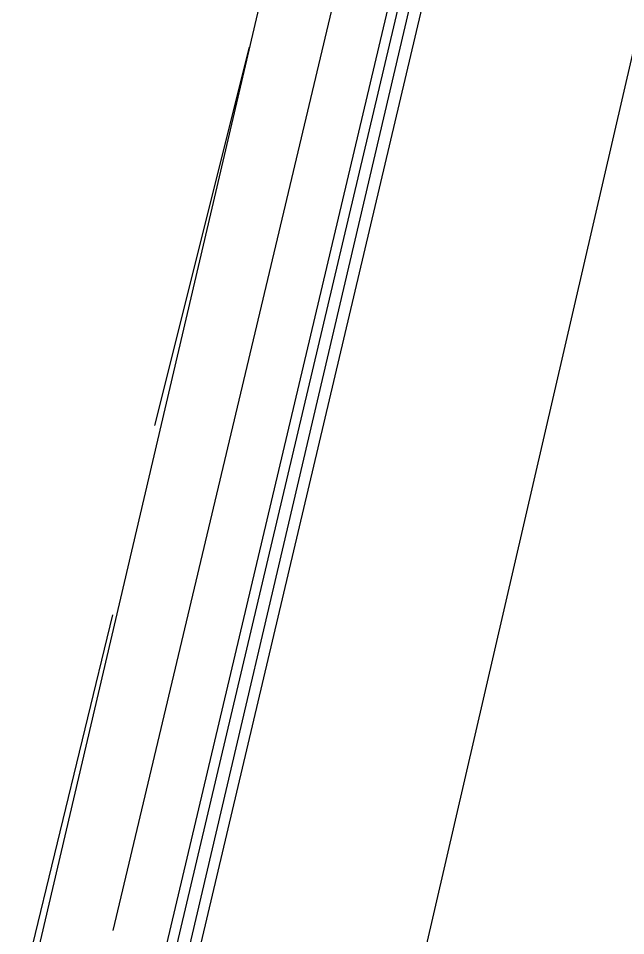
# Model space of a CAD drawing. Header units: feet. Extents: x -84 to 198, y -22 to 181.
# Drawn here: x 113.867 to 114.637, y 61.104 to 62.268 of the extents above; entities that cross this region are included whole.
import ezdxf

# ---------------------------------------------------------------- set-up
doc = ezdxf.new("R2010")
doc.units = ezdxf.units.FT
doc.layers.add('A-LINEA', color=7, linetype='CONTINUOUS')

msp = doc.modelspace()

# ---------------------------------------------------------------- linework, layer by layer
at = {"layer": 'A-LINEA'}
for p, q in [((113.8667, 60.9778), (115.4933, 67.9244)), ((113.8667, 60.9778), (115.4933, 67.9244)), ((114.3733, 62.7378), (113.9867, 61.1111)), ((114.3733, 62.7378), (113.9867, 61.1111)), ((114.04, 61.7511), (114.16, 62.2311)), ((114.04, 61.7511), (114.16, 62.2311)), ((113.8667, 61.0178), (113.9867, 61.5111)), ((113.8667, 61.0178), (113.9867, 61.5111))]:
    msp.add_line(p, q, dxfattribs=at)
for points in [[(114.3333, 60.8711), (114.7467, 62.6578), (115.12, 64.2311)], [(114.3333, 60.8711), (114.7467, 62.6578), (115.12, 64.2311)], [(114.44, 62.7244), (114.04, 61.0311), (114.0533, 61.0178), (114.0533, 61.0311), (114.4533, 62.7244)], [(114.44, 62.7244), (114.04, 61.0311), (114.0533, 61.0178), (114.0533, 61.0311), (114.4533, 62.7244)], [(114.48, 62.7111), (114.08, 61.0178), (114.0667, 61.0178), (114.4667, 62.7244)], [(114.48, 62.7111), (114.08, 61.0178), (114.0667, 61.0178), (114.4667, 62.7244)]]:
    msp.add_lwpolyline(points, dxfattribs=at)

doc.saveas('drawing.dxf')
